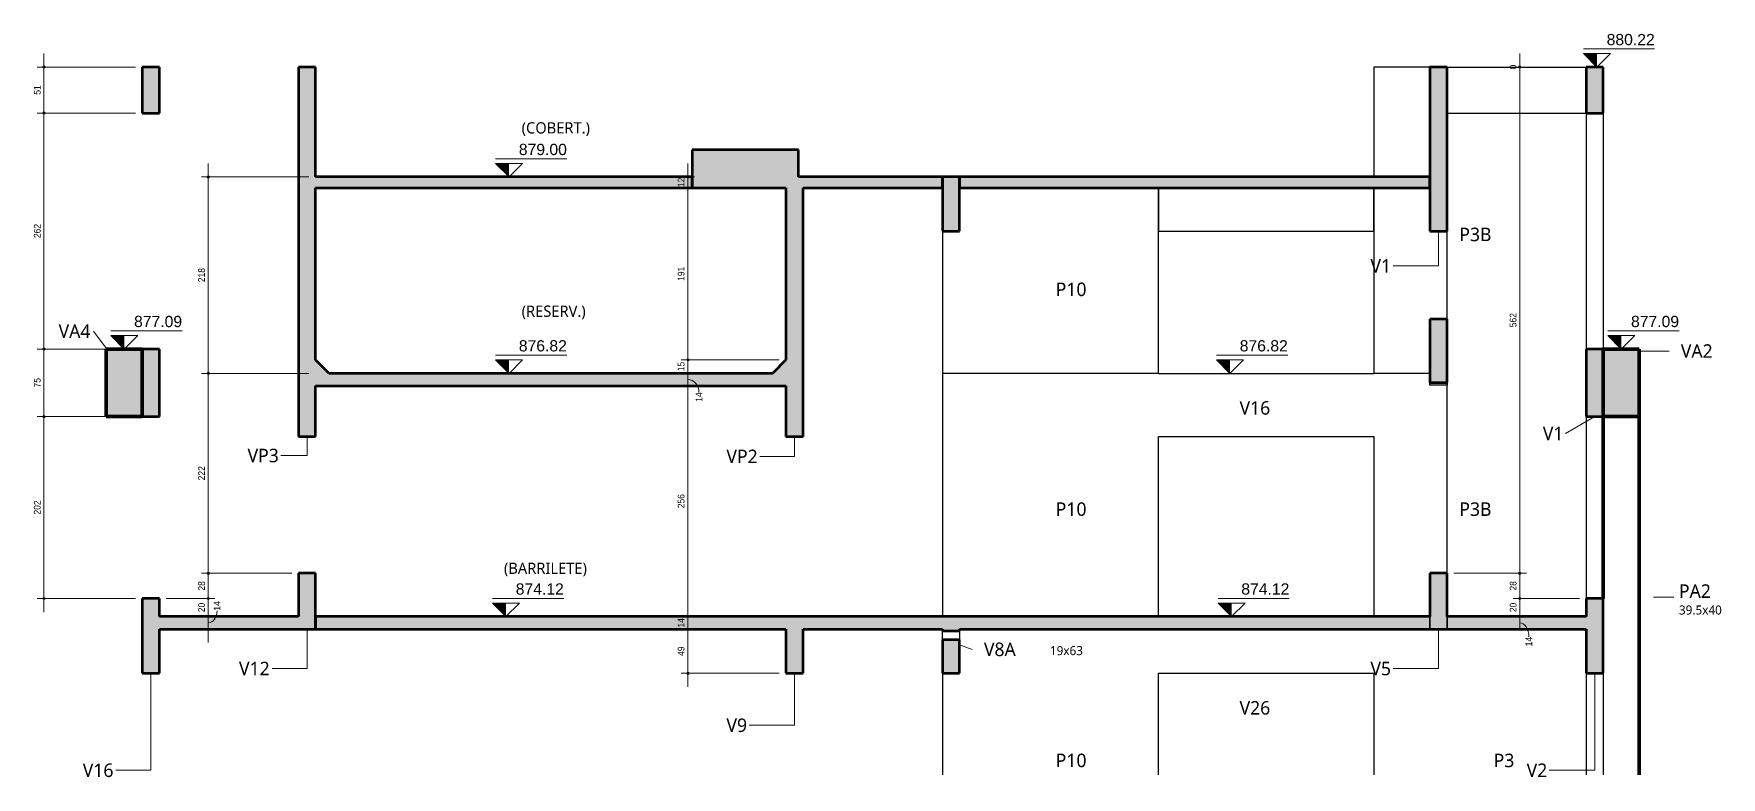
# Model space of a CAD drawing. Header units: centimetres. Extents: x -1706 to 33186, y -3196 to 88081.
# Drawn here: x 9198 to 11073, y 87234 to 88059 of the extents above; entities that cross this region are included whole.
import ezdxf

# ---------------------------------------------------------------- set-up
doc = ezdxf.new("R2010")
doc.units = ezdxf.units.CM
for name, color, linetype, lineweight in [('A-ANNO-DIMS', 7, 'Continuous', 9), ('A-ANNO-DIMS-50', 7, 'Continuous', 9), ('A-FLOR', 7, 'Continuous', 9), ('A-FLOR-MCUT', 7, 'Continuous', 50), ('A-FLOR-PATT', 7, 'Continuous', 25), ('G-ANNO-DIMS', 7, 'Continuous', 9), ('G-ANNO-TEXT', 7, 'Continuous', 9), ('S-BEAM', 7, 'Continuous', 9), ('S-BEAM-IDEN', 7, 'Continuous', 9), ('S-COLS', 7, 'Continuous', 9), ('S-COLS-IDEN', 7, 'Continuous', 9)]:
    doc.layers.add(name, color=color, linetype=linetype, lineweight=lineweight)
doc.styles.add('Arial', font='arial.ttf', dxfattribs={"width": 0.9, "height": 7.5})
doc.styles.add('Arial_1', font='arial.ttf', dxfattribs={"height": 12.5})
doc.styles.add('Gadugi', font='gadugi.ttf', dxfattribs={"height": 12.5})
doc.styles.add('Gadugi_1', font='gadugi.ttf', dxfattribs={"height": 15})
doc.styles.add('Gadugi_2', font='gadugi.ttf', dxfattribs={"height": 10})
doc.dimstyles.new('PED_1_5mm_ESQ', dxfattribs={"dimscale": 30.48, "dimtxt": 7.651945, "dimasz": 0.328084, "dimexe": 0.246063, "dimexo": 0.246063, "dimgap": 0.049213, "dimtad": 1, "dimdec": 1, "dimrnd": 0.5, "dimdsep": 46, "dimtxsty": 'Arial', "dimblk1": 'DOTSMALL', "dimblk2": 'DOTSMALL', "dimsah": 1, "dimcen": 0.09, "dimdle": 0.492126, "dimazin": 0, "dimtfac": 1, "dimtdec": 4, "dimtix": 1, "dimtmove": 1, "dimatfit": 3, "dimfxl": 1, "dimtvp": 1, "dimtolj": 1, "dimtzin": 0, "dimarcsym": 2})
doc.dimstyles.new('PED_1_5mm_ESQ_1', dxfattribs={"dimscale": 30.48, "dimtxt": 7.651945, "dimasz": 0.328084, "dimexe": 0.246063, "dimexo": 0.246063, "dimgap": 0.049213, "dimtad": 1, "dimdec": 1, "dimrnd": 0.5, "dimdsep": 46, "dimtxsty": 'Arial', "dimblk1": 'DOTSMALL', "dimblk2": 'DOTSMALL', "dimsah": 1, "dimcen": 0.09, "dimdle": 0.492126, "dimazin": 0, "dimtfac": 1, "dimtdec": 4, "dimtix": 1, "dimtmove": 0, "dimatfit": 3, "dimfxl": 1, "dimtvp": 1, "dimtolj": 1, "dimtzin": 0, "dimarcsym": 2})

# ---------------------------------------------------------------- blocks, each defined once
blk = doc.blocks.new('Elevações de ponto - SIMBOLO DE NÍVEL-CORTE-2219088-CT A 002 - CORTE B-B COBE')
at = {"layer": 'G-ANNO-DIMS'}
blk.add_hatch(color=256, dxfattribs=at).paths.add_polyline_path([(-511.9, 87427), (-511.9, 87412), (-526.9, 87427)], flags=0)
for p, q in [((-447.7, 87432.1), (-526.9, 87432.1)), ((-511.9, 87412), (-526.9, 87427)), ((-526.9, 87427), (-496.9, 87427)), ((-496.9, 87427), (-511.9, 87412))]:
    blk.add_line(p, q, dxfattribs=at)
blk = doc.blocks.new('DIMBLOCK171-CT A 002 - CORTE B-B COBE')
at = {"layer": 'A-ANNO-DIMS-50'}
h = blk.add_hatch(color=256, dxfattribs=at)
edge = h.paths.add_edge_path(flags=0)
edge.add_arc((9391.6, 87900), 1.25, 0, 360)
h = blk.add_hatch(color=256, dxfattribs=at)
edge = h.paths.add_edge_path(flags=0)
edge.add_arc((9391.6, 87682), 1.25, 0, 360)
for p, q in [((9391.6, 87915), (9391.6, 87682)), ((9503.4, 87900), (9384.1, 87900)), ((9391.6, 87900), (9503.4, 87900)), ((9503.4, 87682), (9384.1, 87682)), ((9391.6, 87682), (9503.4, 87682))]:
    blk.add_line(p, q, dxfattribs=at)
for centre in [(9391.6, 87900), (9391.6, 87682)]:
    blk.add_circle(centre, 1.25, dxfattribs=at)
at = {"layer": 'A-ANNO-DIMS-50', "color": 0, "insert": (9380.4, 87783.2), "char_height": 7.5, "width": 18.647, "attachment_point": 1, "rotation": 90, "line_spacing_factor": 0.941778, "style": 'Arial'}
blk.add_mtext('218', dxfattribs=at)
blk = doc.blocks.new('_DotSmall')
at = {"color": 0, "linetype": 'ByBlock', "const_width": 0.5}
blk.add_lwpolyline([(-0.0625, 0, 1), (0.0625, 0, 1)], format="xyb", close=True, dxfattribs=at)
blk = doc.blocks.new('DIMBLOCK172-CT A 002 - CORTE B-B COBE')
at = {"layer": 'A-ANNO-DIMS-50'}
h = blk.add_hatch(color=256, dxfattribs=at)
edge = h.paths.add_edge_path(flags=0)
edge.add_arc((9391.6, 87682), 1.25, 0, 360)
h = blk.add_hatch(color=256, dxfattribs=at)
edge = h.paths.add_edge_path(flags=0)
edge.add_arc((9391.6, 87460), 1.25, 0, 360)
for p, q in [((9503.4, 87682), (9384.1, 87682)), ((9391.6, 87682), (9391.6, 87460)), ((9391.6, 87682), (9503.4, 87682)), ((9484.4, 87460), (9384.1, 87460)), ((9391.6, 87460), (9484.4, 87460))]:
    blk.add_line(p, q, dxfattribs=at)
for centre in [(9391.6, 87682), (9391.6, 87460)]:
    blk.add_circle(centre, 1.25, dxfattribs=at)
at = {"layer": 'A-ANNO-DIMS-50', "color": 0, "insert": (9380.4, 87563.2), "char_height": 7.5, "width": 18.647, "attachment_point": 1, "rotation": 90, "line_spacing_factor": 0.941778, "style": 'Arial'}
blk.add_mtext('222', dxfattribs=at)
blk = doc.blocks.new('DIMBLOCK173-CT A 002 - CORTE B-B COBE')
at = {"layer": 'A-ANNO-DIMS-50'}
h = blk.add_hatch(color=256, dxfattribs=at)
edge = h.paths.add_edge_path(flags=0)
edge.add_arc((9391.6, 87460), 1.25, 0, 360)
h = blk.add_hatch(color=256, dxfattribs=at)
edge = h.paths.add_edge_path(flags=0)
edge.add_arc((9391.6, 87432), 1.25, 0, 360)
for p, q in [((9484.4, 87460), (9384.1, 87460)), ((9391.6, 87460), (9391.6, 87432)), ((9391.6, 87460), (9484.4, 87460)), ((9344.8, 87432), (9399.1, 87432)), ((9391.6, 87432), (9344.8, 87432))]:
    blk.add_line(p, q, dxfattribs=at)
for centre in [(9391.6, 87460), (9391.6, 87432)]:
    blk.add_circle(centre, 1.25, dxfattribs=at)
at = {"layer": 'A-ANNO-DIMS-50', "color": 0, "insert": (9380.4, 87440.8), "char_height": 7.5, "width": 12.431, "attachment_point": 1, "rotation": 90, "line_spacing_factor": 0.941778, "style": 'Arial'}
blk.add_mtext('28', dxfattribs=at)
blk = doc.blocks.new('DIMBLOCK174-CT A 002 - CORTE B-B COBE')
at = {"layer": 'A-ANNO-DIMS-50'}
h = blk.add_hatch(color=256, dxfattribs=at)
edge = h.paths.add_edge_path(flags=0)
edge.add_arc((9391.6, 87432), 1.25, 0, 360)
h = blk.add_hatch(color=256, dxfattribs=at)
edge = h.paths.add_edge_path(flags=0)
edge.add_arc((9391.6, 87412), 1.25, 0, 360)
for p, q in [((9344.8, 87432), (9399.1, 87432)), ((9391.6, 87432), (9344.8, 87432)), ((9391.6, 87432), (9391.6, 87412)), ((9385.9, 87412), (9399.1, 87412)), ((9391.6, 87412), (9385.9, 87412))]:
    blk.add_line(p, q, dxfattribs=at)
for centre in [(9391.6, 87432), (9391.6, 87412)]:
    blk.add_circle(centre, 1.25, dxfattribs=at)
at = {"layer": 'A-ANNO-DIMS-50', "color": 0, "insert": (9380.4, 87416.8), "char_height": 7.5, "width": 12.431, "attachment_point": 1, "rotation": 90, "line_spacing_factor": 0.941778, "style": 'Arial'}
blk.add_mtext('20', dxfattribs=at)
blk = doc.blocks.new('DIMBLOCK175-CT A 002 - CORTE B-B COBE')
at = {"layer": 'A-ANNO-DIMS-50'}
h = blk.add_hatch(color=256, dxfattribs=at)
edge = h.paths.add_edge_path(flags=0)
edge.add_arc((9391.6, 87412), 1.25, 0, 360)
h = blk.add_hatch(color=256, dxfattribs=at)
edge = h.paths.add_edge_path(flags=0)
edge.add_arc((9391.6, 87398), 1.25, 0, 360)
for p, q in [((9385.9, 87412), (9399.1, 87412)), ((9391.6, 87412), (9385.9, 87412)), ((9391.6, 87412), (9391.6, 87383)), ((9385.9, 87398), (9399.1, 87398)), ((9391.6, 87398), (9385.9, 87398))]:
    blk.add_line(p, q, dxfattribs=at)
for centre in [(9391.6, 87412), (9391.6, 87398)]:
    blk.add_circle(centre, 1.25, dxfattribs=at)
blk.add_ellipse((9391.6, 87418.5), major_axis=(0, 13.5), ratio=0.734987, start_param=3.141593, end_param=4.712389, dxfattribs=at)
at = {"layer": 'A-ANNO-DIMS-50', "color": 0, "insert": (9397.7, 87418.5), "char_height": 7.5, "width": 12.431, "attachment_point": 1, "rotation": 90, "line_spacing_factor": 0.941778, "style": 'Arial'}
blk.add_mtext('14', dxfattribs=at)
blk = doc.blocks.new('DIMBLOCK176-CT A 002 - CORTE B-B COBE')
at = {"layer": 'A-ANNO-DIMS-50'}
h = blk.add_hatch(color=256, dxfattribs=at)
edge = h.paths.add_edge_path(flags=0)
edge.add_arc((9924.5, 87900), 1.25, 0, 360)
h = blk.add_hatch(color=256, dxfattribs=at)
edge = h.paths.add_edge_path(flags=0)
edge.add_arc((9924.5, 87888), 1.25, 0, 360)
for p, q in [((9924.5, 87915), (9924.5, 87888)), ((9918.8, 87900), (9932, 87900)), ((9924.5, 87900), (9918.8, 87900)), ((9918.8, 87888), (9932, 87888)), ((9924.5, 87888), (9918.8, 87888))]:
    blk.add_line(p, q, dxfattribs=at)
for centre in [(9924.5, 87900), (9924.5, 87888)]:
    blk.add_circle(centre, 1.25, dxfattribs=at)
at = {"layer": 'A-ANNO-DIMS-50', "color": 0, "insert": (9913.2, 87888.8), "char_height": 7.5, "width": 12.431, "attachment_point": 1, "rotation": 90, "line_spacing_factor": 0.941778, "style": 'Arial'}
blk.add_mtext('12', dxfattribs=at)
blk = doc.blocks.new('DIMBLOCK177-CT A 002 - CORTE B-B COBE')
at = {"layer": 'A-ANNO-DIMS-50'}
h = blk.add_hatch(color=256, dxfattribs=at)
edge = h.paths.add_edge_path(flags=0)
edge.add_arc((9924.5, 87888), 1.25, 0, 360)
h = blk.add_hatch(color=256, dxfattribs=at)
edge = h.paths.add_edge_path(flags=0)
edge.add_arc((9924.5, 87697), 1.25, 0, 360)
for p, q in [((9918.8, 87888), (9932, 87888)), ((9924.5, 87888), (9918.8, 87888)), ((9924.5, 87888), (9924.5, 87697)), ((10025.9, 87697), (9917, 87697)), ((9924.5, 87697), (10025.9, 87697))]:
    blk.add_line(p, q, dxfattribs=at)
for centre in [(9924.5, 87888), (9924.5, 87697)]:
    blk.add_circle(centre, 1.25, dxfattribs=at)
at = {"layer": 'A-ANNO-DIMS-50', "color": 0, "insert": (9913.2, 87784.7), "char_height": 7.5, "width": 18.647, "attachment_point": 1, "rotation": 90, "line_spacing_factor": 0.941778, "style": 'Arial'}
blk.add_mtext('191', dxfattribs=at)
blk = doc.blocks.new('DIMBLOCK178-CT A 002 - CORTE B-B COBE')
at = {"layer": 'A-ANNO-DIMS-50'}
h = blk.add_hatch(color=256, dxfattribs=at)
edge = h.paths.add_edge_path(flags=0)
edge.add_arc((9924.5, 87697), 1.25, 0, 360)
h = blk.add_hatch(color=256, dxfattribs=at)
edge = h.paths.add_edge_path(flags=0)
edge.add_arc((9924.5, 87682), 1.25, 0, 360)
for p, q in [((10025.9, 87697), (9917, 87697)), ((9918.8, 87682), (9932, 87682)), ((9924.5, 87682), (9918.8, 87682)), ((9924.5, 87697), (9924.5, 87682)), ((9924.5, 87697), (10025.9, 87697))]:
    blk.add_line(p, q, dxfattribs=at)
for centre in [(9924.5, 87697), (9924.5, 87682)]:
    blk.add_circle(centre, 1.25, dxfattribs=at)
at = {"layer": 'A-ANNO-DIMS-50', "color": 0, "insert": (9913.2, 87684.3), "char_height": 7.5, "width": 12.431, "attachment_point": 1, "rotation": 90, "line_spacing_factor": 0.941778, "style": 'Arial'}
blk.add_mtext('15', dxfattribs=at)
blk = doc.blocks.new('DIMBLOCK179-CT A 002 - CORTE B-B COBE')
at = {"layer": 'A-ANNO-DIMS-50'}
h = blk.add_hatch(color=256, dxfattribs=at)
edge = h.paths.add_edge_path(flags=0)
edge.add_arc((9924.5, 87682), 1.25, 0, 360)
h = blk.add_hatch(color=256, dxfattribs=at)
edge = h.paths.add_edge_path(flags=0)
edge.add_arc((9924.5, 87668), 1.25, 0, 360)
for p, q in [((9918.8, 87682), (9932, 87682)), ((9924.5, 87682), (9918.8, 87682)), ((9924.5, 87682), (9924.5, 87668)), ((9918.8, 87668), (9932, 87668)), ((9924.5, 87668), (9918.8, 87668))]:
    blk.add_line(p, q, dxfattribs=at)
for centre in [(9924.5, 87682), (9924.5, 87668)]:
    blk.add_circle(centre, 1.25, dxfattribs=at)
blk.add_ellipse((9924.5, 87660.7), major_axis=(0, 14.3), ratio=0.86282, start_param=4.712389, end_param=6.283185, dxfattribs=at)
at = {"layer": 'A-ANNO-DIMS-50', "color": 0, "insert": (9933, 87650.4), "char_height": 7.5, "width": 12.431, "attachment_point": 1, "rotation": 90, "line_spacing_factor": 0.941778, "style": 'Arial'}
blk.add_mtext('14', dxfattribs=at)
blk = doc.blocks.new('DIMBLOCK180-CT A 002 - CORTE B-B COBE')
at = {"layer": 'A-ANNO-DIMS-50'}
h = blk.add_hatch(color=256, dxfattribs=at)
edge = h.paths.add_edge_path(flags=0)
edge.add_arc((9924.5, 87668), 1.25, 0, 360)
h = blk.add_hatch(color=256, dxfattribs=at)
edge = h.paths.add_edge_path(flags=0)
edge.add_arc((9924.5, 87412), 1.25, 0, 360)
for p, q in [((9918.8, 87668), (9932, 87668)), ((9924.5, 87668), (9918.8, 87668)), ((9924.5, 87668), (9924.5, 87412)), ((9918.8, 87412), (9932, 87412)), ((9924.5, 87412), (9918.8, 87412))]:
    blk.add_line(p, q, dxfattribs=at)
for centre in [(9924.5, 87668), (9924.5, 87412)]:
    blk.add_circle(centre, 1.25, dxfattribs=at)
at = {"layer": 'A-ANNO-DIMS-50', "color": 0, "insert": (9913.2, 87532.2), "char_height": 7.5, "width": 18.647, "attachment_point": 1, "rotation": 90, "line_spacing_factor": 0.941778, "style": 'Arial'}
blk.add_mtext('256', dxfattribs=at)
blk = doc.blocks.new('DIMBLOCK181-CT A 002 - CORTE B-B COBE')
at = {"layer": 'A-ANNO-DIMS-50'}
h = blk.add_hatch(color=256, dxfattribs=at)
edge = h.paths.add_edge_path(flags=0)
edge.add_arc((9924.5, 87412), 1.25, 0, 360)
h = blk.add_hatch(color=256, dxfattribs=at)
edge = h.paths.add_edge_path(flags=0)
edge.add_arc((9924.5, 87398), 1.25, 0, 360)
for p, q in [((9918.8, 87412), (9932, 87412)), ((9924.5, 87412), (9918.8, 87412)), ((9924.5, 87412), (9924.5, 87398)), ((9918.8, 87398), (9932, 87398)), ((9924.5, 87398), (9918.8, 87398))]:
    blk.add_line(p, q, dxfattribs=at)
for centre in [(9924.5, 87412), (9924.5, 87398)]:
    blk.add_circle(centre, 1.25, dxfattribs=at)
at = {"layer": 'A-ANNO-DIMS-50', "color": 0, "insert": (9913.2, 87399.8), "char_height": 7.5, "width": 12.431, "attachment_point": 1, "rotation": 90, "line_spacing_factor": 0.941778, "style": 'Arial'}
blk.add_mtext('14', dxfattribs=at)
blk = doc.blocks.new('DIMBLOCK182-CT A 002 - CORTE B-B COBE')
at = {"layer": 'A-ANNO-DIMS-50'}
h = blk.add_hatch(color=256, dxfattribs=at)
edge = h.paths.add_edge_path(flags=0)
edge.add_arc((9924.5, 87398), 1.25, 0, 360)
h = blk.add_hatch(color=256, dxfattribs=at)
edge = h.paths.add_edge_path(flags=0)
edge.add_arc((9924.5, 87349), 1.25, 0, 360)
for p, q in [((9918.8, 87398), (9932, 87398)), ((9924.5, 87398), (9918.8, 87398)), ((9924.5, 87398), (9924.5, 87334)), ((10025.9, 87349), (9917, 87349)), ((9924.5, 87349), (10025.9, 87349))]:
    blk.add_line(p, q, dxfattribs=at)
for centre in [(9924.5, 87398), (9924.5, 87349)]:
    blk.add_circle(centre, 1.25, dxfattribs=at)
at = {"layer": 'A-ANNO-DIMS-50', "color": 0, "insert": (9913.2, 87368.3), "char_height": 7.5, "width": 12.431, "attachment_point": 1, "rotation": 90, "line_spacing_factor": 0.941778, "style": 'Arial'}
blk.add_mtext('49', dxfattribs=at)
blk = doc.blocks.new('DIMBLOCK183-CT A 002 - CORTE B-B COBE')
at = {"layer": 'A-ANNO-DIMS-50'}
h = blk.add_hatch(color=256, dxfattribs=at)
edge = h.paths.add_edge_path(flags=0)
edge.add_arc((10848.7, 88022), 1.25, 0, 360)
h = blk.add_hatch(color=256, dxfattribs=at)
edge = h.paths.add_edge_path(flags=0)
edge.add_arc((10848.7, 88022), 1.25, 0, 360)
for p, q in [((10775.3, 88022), (10856.2, 88022)), ((10848.7, 88022), (10775.3, 88022)), ((10775.4, 88022), (10856.2, 88022)), ((10848.7, 88022), (10775.4, 88022)), ((10848.7, 88037), (10848.7, 88022))]:
    blk.add_line(p, q, dxfattribs=at)
blk.add_circle((10848.7, 88022), 1.25, dxfattribs=at)
blk.add_circle((10848.7, 88022), 1.25, dxfattribs=at)
at = {"layer": 'A-ANNO-DIMS-50', "color": 0, "insert": (10837.5, 88019.4), "char_height": 7.5, "width": 6.216, "attachment_point": 1, "rotation": 90, "line_spacing_factor": 0.941778, "style": 'Arial'}
blk.add_mtext('0', dxfattribs=at)
blk = doc.blocks.new('DIMBLOCK184-CT A 002 - CORTE B-B COBE')
at = {"layer": 'A-ANNO-DIMS-50'}
h = blk.add_hatch(color=256, dxfattribs=at)
edge = h.paths.add_edge_path(flags=0)
edge.add_arc((10848.7, 88022), 1.25, 0, 360)
h = blk.add_hatch(color=256, dxfattribs=at)
edge = h.paths.add_edge_path(flags=0)
edge.add_arc((10848.7, 87460), 1.25, 0, 360)
for p, q in [((10775.4, 88022), (10856.2, 88022)), ((10848.7, 88022), (10775.4, 88022)), ((10848.7, 88022), (10848.7, 87460)), ((10775.3, 87460), (10856.2, 87460)), ((10848.7, 87460), (10775.3, 87460))]:
    blk.add_line(p, q, dxfattribs=at)
for centre in [(10848.7, 88022), (10848.7, 87460)]:
    blk.add_circle(centre, 1.25, dxfattribs=at)
at = {"layer": 'A-ANNO-DIMS-50', "color": 0, "insert": (10837.5, 87733.2), "char_height": 7.5, "width": 18.647, "attachment_point": 1, "rotation": 90, "line_spacing_factor": 0.941778, "style": 'Arial'}
blk.add_mtext('562', dxfattribs=at)
blk = doc.blocks.new('DIMBLOCK185-CT A 002 - CORTE B-B COBE')
at = {"layer": 'A-ANNO-DIMS-50'}
h = blk.add_hatch(color=256, dxfattribs=at)
edge = h.paths.add_edge_path(flags=0)
edge.add_arc((10848.7, 87460), 1.25, 0, 360)
h = blk.add_hatch(color=256, dxfattribs=at)
edge = h.paths.add_edge_path(flags=0)
edge.add_arc((10848.7, 87432), 1.25, 0, 360)
for p, q in [((10775.3, 87460), (10856.2, 87460)), ((10848.7, 87460), (10775.3, 87460)), ((10848.7, 87460), (10848.7, 87432)), ((10914.9, 87432), (10841.2, 87432)), ((10848.7, 87432), (10914.9, 87432))]:
    blk.add_line(p, q, dxfattribs=at)
for centre in [(10848.7, 87460), (10848.7, 87432)]:
    blk.add_circle(centre, 1.25, dxfattribs=at)
at = {"layer": 'A-ANNO-DIMS-50', "color": 0, "insert": (10837.5, 87440.8), "char_height": 7.5, "width": 12.431, "attachment_point": 1, "rotation": 90, "line_spacing_factor": 0.941778, "style": 'Arial'}
blk.add_mtext('28', dxfattribs=at)
blk = doc.blocks.new('DIMBLOCK186-CT A 002 - CORTE B-B COBE')
at = {"layer": 'A-ANNO-DIMS-50'}
h = blk.add_hatch(color=256, dxfattribs=at)
edge = h.paths.add_edge_path(flags=0)
edge.add_arc((10848.7, 87432), 1.25, 0, 360)
h = blk.add_hatch(color=256, dxfattribs=at)
edge = h.paths.add_edge_path(flags=0)
edge.add_arc((10848.7, 87412), 1.25, 0, 360)
for p, q in [((10914.9, 87432), (10841.2, 87432)), ((10848.7, 87432), (10848.7, 87412)), ((10848.7, 87432), (10914.9, 87432)), ((10843, 87412), (10856.2, 87412)), ((10848.7, 87412), (10843, 87412))]:
    blk.add_line(p, q, dxfattribs=at)
for centre in [(10848.7, 87432), (10848.7, 87412)]:
    blk.add_circle(centre, 1.25, dxfattribs=at)
at = {"layer": 'A-ANNO-DIMS-50', "color": 0, "insert": (10837.5, 87416.8), "char_height": 7.5, "width": 12.431, "attachment_point": 1, "rotation": 90, "line_spacing_factor": 0.941778, "style": 'Arial'}
blk.add_mtext('20', dxfattribs=at)
blk = doc.blocks.new('DIMBLOCK187-CT A 002 - CORTE B-B COBE')
at = {"layer": 'A-ANNO-DIMS-50'}
h = blk.add_hatch(color=256, dxfattribs=at)
edge = h.paths.add_edge_path(flags=0)
edge.add_arc((10848.7, 87412), 1.25, 0, 360)
h = blk.add_hatch(color=256, dxfattribs=at)
edge = h.paths.add_edge_path(flags=0)
edge.add_arc((10848.7, 87398), 1.25, 0, 360)
for p, q in [((10843, 87412), (10856.2, 87412)), ((10848.7, 87412), (10843, 87412)), ((10848.7, 87412), (10848.7, 87398)), ((10843, 87398), (10856.2, 87398)), ((10848.7, 87398), (10843, 87398))]:
    blk.add_line(p, q, dxfattribs=at)
for centre in [(10848.7, 87412), (10848.7, 87398)]:
    blk.add_circle(centre, 1.25, dxfattribs=at)
blk.add_ellipse((10848.7, 87389.3), major_axis=(0, 15.7), ratio=0.64253, start_param=4.712389, end_param=6.283185, dxfattribs=at)
at = {"layer": 'A-ANNO-DIMS-50', "color": 0, "insert": (10855, 87378.9), "char_height": 7.5, "width": 12.431, "attachment_point": 1, "rotation": 90, "line_spacing_factor": 0.941778, "style": 'Arial'}
blk.add_mtext('14', dxfattribs=at)
blk = doc.blocks.new('DIMBLOCK188-CT A 002 - CORTE B-B COBE')
at = {"layer": 'A-ANNO-DIMS-50'}
h = blk.add_hatch(color=256, dxfattribs=at)
edge = h.paths.add_edge_path(flags=0)
edge.add_arc((9209.1, 88022), 1.25, 0, 360)
h = blk.add_hatch(color=256, dxfattribs=at)
edge = h.paths.add_edge_path(flags=0)
edge.add_arc((9209.1, 87971), 1.25, 0, 360)
for p, q in [((9310.8, 88022), (9201.6, 88022)), ((9209.1, 88037), (9209.1, 87971)), ((9209.1, 88022), (9310.8, 88022)), ((9310.8, 87971), (9201.6, 87971)), ((9209.1, 87971), (9310.8, 87971))]:
    blk.add_line(p, q, dxfattribs=at)
for centre in [(9209.1, 88022), (9209.1, 87971)]:
    blk.add_circle(centre, 1.25, dxfattribs=at)
at = {"layer": 'A-ANNO-DIMS-50', "color": 0, "insert": (9197.9, 87991.3), "char_height": 7.5, "width": 12.431, "attachment_point": 1, "rotation": 90, "line_spacing_factor": 0.941778, "style": 'Arial'}
blk.add_mtext('51', dxfattribs=at)
blk = doc.blocks.new('DIMBLOCK189-CT A 002 - CORTE B-B COBE')
at = {"layer": 'A-ANNO-DIMS-50'}
h = blk.add_hatch(color=256, dxfattribs=at)
edge = h.paths.add_edge_path(flags=0)
edge.add_arc((9209.1, 87971), 1.25, 0, 360)
h = blk.add_hatch(color=256, dxfattribs=at)
edge = h.paths.add_edge_path(flags=0)
edge.add_arc((9209.1, 87709), 1.25, 0, 360)
for p, q in [((9310.8, 87971), (9201.6, 87971)), ((9209.1, 87971), (9209.1, 87709)), ((9209.1, 87971), (9310.8, 87971)), ((9310.8, 87709), (9201.6, 87709)), ((9209.1, 87709), (9310.8, 87709))]:
    blk.add_line(p, q, dxfattribs=at)
for centre in [(9209.1, 87971), (9209.1, 87709)]:
    blk.add_circle(centre, 1.25, dxfattribs=at)
at = {"layer": 'A-ANNO-DIMS-50', "color": 0, "insert": (9197.9, 87832.2), "char_height": 7.5, "width": 18.647, "attachment_point": 1, "rotation": 90, "line_spacing_factor": 0.941778, "style": 'Arial'}
blk.add_mtext('262', dxfattribs=at)
blk = doc.blocks.new('DIMBLOCK190-CT A 002 - CORTE B-B COBE')
at = {"layer": 'A-ANNO-DIMS-50'}
h = blk.add_hatch(color=256, dxfattribs=at)
edge = h.paths.add_edge_path(flags=0)
edge.add_arc((9209.1, 87709), 1.25, 0, 360)
h = blk.add_hatch(color=256, dxfattribs=at)
edge = h.paths.add_edge_path(flags=0)
edge.add_arc((9209.1, 87634), 1.25, 0, 360)
for p, q in [((9310.8, 87709), (9201.6, 87709)), ((9209.1, 87709), (9209.1, 87634)), ((9209.1, 87709), (9310.8, 87709)), ((9310.8, 87634), (9201.6, 87634)), ((9209.1, 87634), (9310.8, 87634))]:
    blk.add_line(p, q, dxfattribs=at)
for centre in [(9209.1, 87709), (9209.1, 87634)]:
    blk.add_circle(centre, 1.25, dxfattribs=at)
at = {"layer": 'A-ANNO-DIMS-50', "color": 0, "insert": (9197.9, 87666.3), "char_height": 7.5, "width": 12.431, "attachment_point": 1, "rotation": 90, "line_spacing_factor": 0.941778, "style": 'Arial'}
blk.add_mtext('75', dxfattribs=at)
blk = doc.blocks.new('DIMBLOCK191-CT A 002 - CORTE B-B COBE')
at = {"layer": 'A-ANNO-DIMS-50'}
h = blk.add_hatch(color=256, dxfattribs=at)
edge = h.paths.add_edge_path(flags=0)
edge.add_arc((9209.1, 87634), 1.25, 0, 360)
h = blk.add_hatch(color=256, dxfattribs=at)
edge = h.paths.add_edge_path(flags=0)
edge.add_arc((9209.1, 87432), 1.25, 0, 360)
for p, q in [((9310.8, 87634), (9201.6, 87634)), ((9209.1, 87634), (9209.1, 87417)), ((9209.1, 87634), (9310.8, 87634)), ((9310.8, 87432), (9201.6, 87432)), ((9209.1, 87432), (9310.8, 87432))]:
    blk.add_line(p, q, dxfattribs=at)
for centre in [(9209.1, 87634), (9209.1, 87432)]:
    blk.add_circle(centre, 1.25, dxfattribs=at)
at = {"layer": 'A-ANNO-DIMS-50', "color": 0, "insert": (9197.9, 87525.2), "char_height": 7.5, "width": 18.647, "attachment_point": 1, "rotation": 90, "line_spacing_factor": 0.941778, "style": 'Arial'}
blk.add_mtext('202', dxfattribs=at)

msp = doc.modelspace()

# ---------------------------------------------------------------- hatches: boundary and pattern name
at = {"layer": 'A-FLOR', "lineweight": 25, "true_color": 0xa6a6a6}
for points in [[(9929.41, 87888), (9929.41, 87900), (9510.91, 87900), (9510.91, 87888)], [(10145.42, 87888), (10207.41, 87888), (10207.41, 87900), (10052.41, 87900), (10052.41, 87888)], [(10686.41, 87888), (10748.84, 87888), (10748.84, 87900), (10226.41, 87900), (10226.41, 87888), (10651.35, 87888)], [(10033.41, 87668), (10033.41, 87682), (9510.91, 87682), (9510.91, 87668)], [(9491.91, 87398), (9491.91, 87412), (9337.34, 87412), (9337.34, 87398)], [(9510.91, 87398), (10033.41, 87398), (10033.41, 87412), (9510.91, 87412)], [(10145.42, 87398), (10207.41, 87398), (10207.41, 87412), (10052.41, 87412), (10052.41, 87398)], [(10686.41, 87398), (10748.84, 87398), (10748.84, 87412), (10226.41, 87412), (10226.41, 87398), (10651.35, 87398)], [(10904.31, 87398), (10922.41, 87398), (10922.41, 87412), (10767.84, 87412), (10767.84, 87398), (10838.61, 87398)]]:
    msp.add_hatch(color=253, dxfattribs=at).paths.add_polyline_path(points, flags=0)
at = {"layer": 'A-FLOR-PATT', "lineweight": 18, "true_color": 0xa6a6a6}
h = msp.add_hatch(color=253, dxfattribs=at)
h.paths.add_polyline_path([(10033.41, 87682), (10033.41, 87697), (10018.41, 87682), (10031.92, 87682)], flags=0)
h.paths.add_polyline_path([(9525.91, 87682), (9510.91, 87697), (9510.91, 87682)], flags=0)
at = {"layer": 'S-BEAM', "true_color": 0xa6a6a6}
for points in [[(9337.34, 87971), (9337.34, 88022), (9318.34, 88022), (9318.34, 87971)], [(9491.91, 87612), (9510.91, 87612), (9510.91, 88022), (9491.91, 88022)], [(10748.84, 87840), (10767.84, 87840), (10767.84, 88022), (10748.84, 88022), (10748.84, 87903.39)], [(10941.41, 87971), (10941.41, 88022), (10922.41, 88022), (10922.41, 87971), (10938.31, 87971)], [(9929.41, 87888), (10033.41, 87888), (10033.41, 87900), (10047.41, 87900), (10047.41, 87930), (9929.41, 87930)], [(10052.41, 87612), (10052.41, 87900), (10033.41, 87900), (10033.41, 87612)], [(10207.41, 87840), (10226.41, 87840), (10226.41, 87900), (10207.41, 87900), (10207.41, 87888)], [(10767.84, 87672), (10767.84, 87742), (10748.84, 87742), (10748.84, 87672), (10756.27, 87672)], [(9318.34, 87634), (9318.34, 87709), (9278.34, 87709), (9278.34, 87634)], [(9337.34, 87634), (9337.34, 87709), (9318.34, 87709), (9318.34, 87634)], [(10941.41, 87634), (10941.41, 87709), (10922.41, 87709), (10922.41, 87634)], [(10941.41, 87634), (10981.41, 87634), (10981.41, 87709), (10941.41, 87709), (10941.41, 87706.36)], [(9510.91, 87398), (9510.91, 87460), (9491.91, 87460), (9491.91, 87398)], [(10749.74, 87398), (10767.84, 87398), (10767.84, 87460), (10748.84, 87460), (10748.84, 87398)], [(9318.34, 87349), (9337.34, 87349), (9337.34, 87432), (9318.34, 87432)], [(10922.41, 87349), (10941.41, 87349), (10941.41, 87432), (10922.41, 87432), (10922.41, 87398)], [(10052.41, 87349), (10052.41, 87412), (10033.41, 87412), (10033.41, 87349)]]:
    msp.add_hatch(color=253, dxfattribs=at).paths.add_polyline_path(points, flags=0)
h = msp.add_hatch(color=253, dxfattribs=at)
h.paths.add_polyline_path([(10226.41, 87349), (10226.41, 87386), (10207.41, 87386), (10207.41, 87349)], flags=0)
h.paths.add_polyline_path([(10207.41, 87396), (10226.41, 87396), (10226.41, 87412), (10207.41, 87412), (10207.41, 87398)], flags=0)

# ---------------------------------------------------------------- linework, layer by layer
at = {"layer": 'A-FLOR', "lineweight": 50}
for p, q in [((9929.41, 87900), (9510.91, 87900)), ((9510.91, 87888), (9929.41, 87888)), ((9929.41, 87888), (9929.41, 87900)), ((10207.41, 87900), (10052.41, 87900)), ((10052.41, 87888), (10207.41, 87888)), ((10207.41, 87888), (10207.41, 87900)), ((10748.84, 87900), (10226.41, 87900)), ((10226.41, 87900), (10226.41, 87888)), ((10226.41, 87888), (10748.84, 87888)), ((10748.84, 87888), (10748.84, 87900)), ((10018.41, 87682), (9525.91, 87682)), ((9510.91, 87668), (10033.41, 87668)), ((9491.91, 87412), (9337.34, 87412)), ((10033.41, 87412), (9510.91, 87412)), ((9510.91, 87412), (9510.91, 87398)), ((10207.41, 87412), (10052.41, 87412)), ((10748.84, 87412), (10226.41, 87412)), ((10922.41, 87412), (10767.84, 87412)), ((9337.34, 87398), (9491.91, 87398)), ((9510.91, 87398), (10033.41, 87398)), ((10052.41, 87398), (10207.41, 87398)), ((10226.41, 87398), (10748.84, 87398)), ((10767.84, 87398), (10922.41, 87398))]:
    msp.add_line(p, q, dxfattribs=at)
at = {"layer": 'A-FLOR', "lineweight": 25}
for p, q in [((10748.84, 87398), (10748.84, 87412)), ((10767.84, 87412), (10767.84, 87398))]:
    msp.add_line(p, q, dxfattribs=at)
at = {"layer": 'A-FLOR-MCUT'}
for p, q in [((9525.91, 87682), (9510.91, 87697)), ((10033.41, 87697), (10018.41, 87682))]:
    msp.add_line(p, q, dxfattribs=at)
at = {"layer": 'G-ANNO-DIMS'}
msp.add_line((10941.41, 88022), (10934.36, 88022), dxfattribs=at)
at = {"layer": 'S-BEAM', "lineweight": 50}
for p, q in [((9337.34, 88022), (9318.34, 88022)), ((9318.34, 88022), (9318.34, 87971)), ((9337.34, 87971), (9337.34, 88022)), ((9491.91, 88022), (9491.91, 87612)), ((9510.91, 88022), (9491.91, 88022)), ((9510.91, 87900), (9510.91, 88022)), ((10767.84, 88022), (10748.84, 88022)), ((10748.84, 88022), (10748.84, 87840)), ((10767.84, 87840), (10767.84, 88022)), ((10941.41, 88022), (10922.41, 88022)), ((10922.41, 88022), (10922.41, 87971)), ((10941.41, 87971), (10941.41, 88022)), ((9318.34, 87971), (9337.34, 87971)), ((10922.41, 87971), (10941.41, 87971)), ((10047.41, 87930), (9929.41, 87930)), ((9929.41, 87930), (9929.41, 87888)), ((10047.41, 87900), (10047.41, 87930)), ((9510.91, 87697), (9510.91, 87888)), ((9929.41, 87888), (10033.41, 87888)), ((10033.41, 87888), (10033.41, 87697)), ((10052.41, 87900), (10047.41, 87900)), ((10052.41, 87612), (10052.41, 87888)), ((10226.41, 87900), (10207.41, 87900)), ((10207.41, 87900), (10207.41, 87840)), ((10226.41, 87840), (10226.41, 87900)), ((10207.41, 87840), (10226.41, 87840)), ((10748.84, 87840), (10767.84, 87840)), ((10767.84, 87742), (10748.84, 87742)), ((10748.84, 87742), (10748.84, 87672)), ((10767.84, 87672), (10767.84, 87742)), ((9337.34, 87709), (9318.34, 87709)), ((9337.34, 87634), (9337.34, 87709)), ((10941.41, 87709), (10922.41, 87709)), ((10922.41, 87709), (10922.41, 87634)), ((9510.91, 87612), (9510.91, 87668)), ((10033.41, 87668), (10033.41, 87612)), ((10748.84, 87672), (10767.84, 87672)), ((9318.34, 87634), (9337.34, 87634)), ((10922.41, 87634), (10941.41, 87634)), ((9491.91, 87612), (9510.91, 87612)), ((10033.41, 87612), (10052.41, 87612)), ((9510.91, 87460), (9491.91, 87460)), ((9491.91, 87460), (9491.91, 87412)), ((9510.91, 87398), (9510.91, 87460)), ((10767.84, 87460), (10748.84, 87460)), ((10748.84, 87460), (10748.84, 87412)), ((10767.84, 87412), (10767.84, 87460)), ((9337.34, 87432), (9318.34, 87432)), ((9318.34, 87432), (9318.34, 87349)), ((9337.34, 87412), (9337.34, 87432)), ((10941.41, 87432), (10922.41, 87432)), ((10922.41, 87432), (10922.41, 87412)), ((10941.41, 87349), (10941.41, 87432)), ((10052.41, 87412), (10033.41, 87412)), ((10226.41, 87412), (10207.41, 87412)), ((9337.34, 87349), (9337.34, 87398)), ((9491.91, 87398), (9510.91, 87398)), ((10033.41, 87398), (10033.41, 87349)), ((10052.41, 87349), (10052.41, 87398)), ((10207.41, 87398), (10207.41, 87396)), ((10207.41, 87396), (10226.41, 87396)), ((10207.41, 87386), (10207.41, 87349)), ((10226.41, 87386), (10207.41, 87386)), ((10226.41, 87396), (10226.41, 87398)), ((10226.41, 87349), (10226.41, 87386)), ((10748.84, 87398), (10767.84, 87398)), ((10922.41, 87398), (10922.41, 87349)), ((9318.34, 87349), (9337.34, 87349)), ((10033.41, 87349), (10052.41, 87349)), ((10207.41, 87349), (10226.41, 87349)), ((10922.41, 87349), (10941.41, 87349))]:
    msp.add_line(p, q, dxfattribs=at)
at = {"layer": 'S-BEAM', "lineweight": 25}
for p, q in [((10767.91, 88022), (10922.41, 88022)), ((10767.91, 87971), (10922.41, 87971)), ((10447.41, 87888), (10447.41, 87840)), ((10686.41, 87840), (10686.41, 87888)), ((10447.41, 87840), (10686.41, 87840)), ((9318.34, 87709), (9318.34, 87634)), ((10941.41, 87634), (10941.41, 87709)), ((10447.41, 87682), (10686.41, 87682)), ((10748.84, 87669), (10748.84, 87672)), ((10767.84, 87669), (10748.84, 87669)), ((10767.84, 87672), (10767.84, 87669)), ((10447.41, 87612), (10686.41, 87612)), ((10748.84, 87412), (10748.84, 87398)), ((10767.84, 87398), (10767.84, 87412)), ((10207.41, 87386), (10207.41, 87396)), ((10226.41, 87396), (10226.41, 87386)), ((10447.41, 87349), (10686.41, 87349))]:
    msp.add_line(p, q, dxfattribs=at)
at = {"layer": 'S-BEAM', "color": 190, "lineweight": 70, "true_color": 0x8000ff}
for p, q in [((9318.34, 87709), (9278.34, 87709)), ((9278.34, 87709), (9278.34, 87634)), ((9318.34, 87634), (9318.34, 87709)), ((10981.41, 87709), (10941.41, 87709)), ((10941.41, 87709), (10941.41, 87634)), ((10981.41, 87634), (10981.41, 87709)), ((9278.34, 87634), (9318.34, 87634)), ((10941.41, 87634), (10981.41, 87634))]:
    msp.add_line(p, q, dxfattribs=at)
at = {"layer": 'S-BEAM-IDEN'}
for p, q in [((10758.34, 87840), (10758.34, 87801.24)), ((10758.34, 87801.24), (10707.91, 87801.24)), ((9278.38, 87709.78), (9264.11, 87728.76)), ((10981.42, 87706.71), (11014.63, 87706.71)), ((10931.91, 87634), (10899.49, 87615.19)), ((9501.41, 87612), (9501.41, 87590.74)), ((10042.91, 87612), (10042.91, 87589.74)), ((9501.41, 87590.74), (9472.38, 87590.74)), ((10042.91, 87589.74), (10004.38, 87589.74)), ((9501.41, 87398), (9501.41, 87354.24)), ((10758.34, 87398), (10758.34, 87354.24)), ((10226.41, 87380.5), (10240.38, 87375.53)), ((9327.84, 87349), (9327.84, 87241.24)), ((9501.41, 87354.24), (9462.53, 87354.24)), ((10042.91, 87349), (10042.91, 87291.24)), ((10758.34, 87354.24), (10707.91, 87354.24)), ((10931.91, 87349), (10931.91, 87241.24)), ((10042.91, 87291.24), (9992.48, 87291.24)), ((9327.84, 87241.24), (9288.96, 87241.24)), ((10931.91, 87241.24), (10881.48, 87241.24))]:
    msp.add_line(p, q, dxfattribs=at)
at = {"layer": 'S-COLS', "lineweight": 25}
for p, q in [((10686.41, 88022), (10686.41, 87900)), ((10748.84, 88022), (10686.41, 88022)), ((10767.91, 88022), (10767.84, 88022)), ((10767.91, 87682), (10767.91, 87971)), ((10922.41, 87971), (10922.41, 87709)), ((10941.41, 87971), (10941.41, 87709)), ((10447.41, 87682), (10447.41, 87888)), ((10686.41, 87888), (10686.41, 87682)), ((10207.41, 87840), (10207.41, 87682)), ((10207.41, 87682), (10207.41, 87412)), ((10447.41, 87682), (10207.41, 87682)), ((10748.84, 87682), (10686.41, 87682)), ((10767.91, 87682), (10767.84, 87682)), ((10767.91, 87412), (10767.91, 87682)), ((10922.41, 87634), (10922.41, 87432)), ((10447.41, 87412), (10447.41, 87612)), ((10686.41, 87612), (10686.41, 87412)), ((10207.41, 87349), (10207.41, 87236.09)), ((10447.41, 87236.09), (10447.41, 87349)), ((10686.41, 87349), (10686.41, 87236.09)), ((10922.41, 87349), (10922.41, 87236.09)), ((10941.41, 87349), (10941.41, 87236.09))]:
    msp.add_line(p, q, dxfattribs=at)
at = {"layer": 'S-COLS', "color": 190, "lineweight": 70, "true_color": 0x8000ff}
for p, q in [((10941.41, 87432), (10941.41, 87634)), ((10981.41, 87236.09), (10981.41, 87634))]:
    msp.add_line(p, q, dxfattribs=at)
at = {"layer": 'S-COLS-IDEN'}
msp.add_line((10997.14, 87433.47), (11019.78, 87433.47), dxfattribs=at)

# ---------------------------------------------------------------- block references
at = {"layer": 'G-ANNO-DIMS'}
for p in [(11446.24, 610), (10237.71, 488), (9810.23, 297), (11473.29, 297), (10237.71, 270), (11038.63, 270), (10234.29, 0), (11040.34, 0)]:
    msp.add_blockref('Elevações de ponto - SIMBOLO DE NÍVEL-CORTE-2219088-CT A 002 - CORTE B-B COBE', p, dxfattribs=at)

# ---------------------------------------------------------------- texts
at = {"layer": 'G-ANNO-DIMS', "char_height": 12.5, "width": 63.9697, "attachment_point": 1, "line_spacing_factor": 0.941778, "style": 'Arial_1'}
for s, insert in [('880.22', (10945.2, 88058.82)), ('879.00', (9736.67, 87936.82)), ('877.09', (9309.19, 87745.82)), ('877.09', (10972.25, 87745.82)), ('876.82', (9736.67, 87718.82)), ('876.82', (10537.59, 87718.82)), ('874.12', (9733.25, 87448.82)), ('874.12', (10539.3, 87448.82))]:
    msp.add_mtext(s, dxfattribs=dict(at, insert=insert))
at = {"layer": 'G-ANNO-TEXT', "char_height": 12.5, "attachment_point": 1, "style": 'Gadugi'}
for s, insert, width in [('(COBERT.)', (9739.79, 87960.79), 93.3966), ('(RESERV.)', (9739.79, 87757.23), 88.9873), ('(BARRILETE)', (9720.14, 87471.82), 112.6371)]:
    msp.add_mtext(s, dxfattribs=dict(at, insert=insert, width=width))
at = {"layer": 'S-BEAM-IDEN', "attachment_point": 1}
for s, insert, char_height, width, style in [('V1', (10682.76, 87808.79), 15, 30.0633, 'Gadugi_1'), ('VA4', (9225.41, 87736.31), 15, 46.4979, 'Gadugi_1'), ('VA2', (11027.63, 87714.26), 15, 46.4979, 'Gadugi_1'), ('V16', (10537.37, 87651.1), 15, 44.0928, 'Gadugi_1'), ('V1', (10874.34, 87622.74), 15, 30.0633, 'Gadugi_1'), ('VP3', (9435.33, 87598.29), 15, 44.4937, 'Gadugi_1'), ('VP2', (9967.33, 87597.29), 15, 44.4937, 'Gadugi_1'), ('V8A', (10253.39, 87383.08), 15, 46.4979, 'Gadugi_1'), ('19x63', (10326.69, 87379.15), 10, 44.8945, 'Gadugi_2'), ('V12', (9425.83, 87361.79), 15, 44.0928, 'Gadugi_1'), ('V5', (10682.76, 87361.79), 15, 30.0633, 'Gadugi_1'), ('V26', (10537.37, 87318.1), 15, 44.0928, 'Gadugi_1'), ('V9', (9967.33, 87298.79), 15, 30.0633, 'Gadugi_1'), ('V16', (9252.26, 87248.79), 15, 44.0928, 'Gadugi_1'), ('V2', (10856.33, 87248.79), 15, 30.0633, 'Gadugi_1')]:
    msp.add_mtext(s, dxfattribs=dict(at, insert=insert, char_height=char_height, width=width, style=style))
at = {"layer": 'S-COLS-IDEN', "attachment_point": 1}
for s, insert, char_height, width, style in [('P3B', (10781.54, 87843.76), 15, 43.2911, 'Gadugi_1'), ('P10', (10333.15, 87782.76), 15, 42.4894, 'Gadugi_1'), ('P10', (10333.15, 87538.76), 15, 42.4894, 'Gadugi_1'), ('P3B', (10781.54, 87538.76), 15, 43.2911, 'Gadugi_1'), ('PA2', (11025.52, 87447.74), 15, 44.8945, 'Gadugi_1'), ('39.5x40', (11025.52, 87424.25), 10, 57.7215, 'Gadugi_2'), ('P10', (10333.15, 87259.76), 15, 42.4894, 'Gadugi_1'), ('P3', (10819.65, 87259.76), 15, 28.4599, 'Gadugi_1')]:
    msp.add_mtext(s, dxfattribs=dict(at, insert=insert, char_height=char_height, width=width, style=style))

# ---------------------------------------------------------------- dimensions: what is measured, and where the dimension line sits
at = {"layer": 'A-ANNO-DIMS'}
for base, p1, p2, override, picture, middle in [((9209.13, 87971), (9318.34, 88022), (9318.34, 87971), {"dimpost": '<>', "dimfxl": 51}, 'DIMBLOCK188-CT A 002 - CORTE B-B COBE', (9203.8, 87996.5)), ((10848.74, 87460), (10767.91, 88022), (10767.84, 87460), {"dimpost": '<>', "dimfxl": 562.000004}, 'DIMBLOCK184-CT A 002 - CORTE B-B COBE', (10843.41, 87741)), ((9209.13, 87709), (9318.34, 87971), (9318.34, 87709), {"dimpost": '<>', "dimfxl": 262.004}, 'DIMBLOCK189-CT A 002 - CORTE B-B COBE', (9203.8, 87840)), ((9391.65, 87682), (9510.91, 87900), (9510.91, 87682), {"dimpost": '<>', "dimfxl": 218.004}, 'DIMBLOCK171-CT A 002 - CORTE B-B COBE', (9386.32, 87791)), ((9924.49, 87888), (9926.25, 87900), (9926.25, 87888), {"dimpost": '<>', "dimfxl": 12}, 'DIMBLOCK176-CT A 002 - CORTE B-B COBE', (9919.22, 87894)), ((9924.49, 87697), (9926.25, 87888), (10033.41, 87697), {"dimpost": '<>', "dimfxl": 219.008119}, 'DIMBLOCK177-CT A 002 - CORTE B-B COBE', (9919.16, 87792.5)), ((9209.13, 87634), (9318.34, 87709), (9318.34, 87634), {"dimpost": '<>', "dimfxl": 75}, 'DIMBLOCK190-CT A 002 - CORTE B-B COBE', (9203.82, 87671.5)), ((9391.65, 87460), (9510.91, 87682), (9491.91, 87460), {"dimpost": '<>', "dimfxl": 222.807606}, 'DIMBLOCK172-CT A 002 - CORTE B-B COBE', (9386.38, 87571)), ((9924.49, 87682), (10033.41, 87697), (9926.25, 87682), {"dimpost": '<>', "dimfxl": 108.199022}, 'DIMBLOCK178-CT A 002 - CORTE B-B COBE', (9919.16, 87689.5)), ((9924.49, 87412), (9926.25, 87668), (9926.25, 87412), {"dimpost": '<>', "dimfxl": 255.996}, 'DIMBLOCK180-CT A 002 - CORTE B-B COBE', (9919.16, 87540)), ((9209.13, 87432), (9318.34, 87634), (9318.34, 87432), {"dimpost": '<>', "dimfxl": 201.996}, 'DIMBLOCK191-CT A 002 - CORTE B-B COBE', (9203.8, 87533)), ((9391.65, 87432), (9491.91, 87460), (9337.34, 87432), {"dimpost": '<>', "dimfxl": 157.08427}, 'DIMBLOCK173-CT A 002 - CORTE B-B COBE', (9386.32, 87446)), ((10848.74, 87432), (10767.84, 87460), (10922.41, 87432), {"dimpost": '<>', "dimfxl": 157.084324}, 'DIMBLOCK185-CT A 002 - CORTE B-B COBE', (10843.41, 87446)), ((9391.65, 87412), (9337.34, 87432), (9393.41, 87412), {"dimpost": '<>', "dimfxl": 59.534675}, 'DIMBLOCK174-CT A 002 - CORTE B-B COBE', (9386.32, 87422)), ((10848.74, 87412), (10922.41, 87432), (10850.51, 87412), {"dimpost": '<>', "dimfxl": 74.626716}, 'DIMBLOCK186-CT A 002 - CORTE B-B COBE', (10843.41, 87422)), ((9924.49, 87398), (9926.25, 87412), (9926.25, 87398), {"dimpost": '<>', "dimfxl": 14}, 'DIMBLOCK181-CT A 002 - CORTE B-B COBE', (9919.22, 87405)), ((9924.49, 87349), (9926.25, 87398), (10033.41, 87349), {"dimpost": '<>', "dimfxl": 117.826263}, 'DIMBLOCK182-CT A 002 - CORTE B-B COBE', (9919.16, 87373.5))]:
    dim = msp.add_linear_dim(base=base, p1=p1, p2=p2, angle=90, dimstyle='PED_1_5mm_ESQ_1', override=override, dxfattribs=at)
    dim.commit()
    dim.dimension.update_dxf_attribs({"geometry": picture, "text_midpoint": middle})
dim = msp.add_linear_dim(base=(10767.91, 88022), p1=(10767.84, 88022), p2=(10767.91, 88022), dimstyle='PED_1_5mm_ESQ_1', override={"dimpost": '<>', "dimfxl": 0.068686}, dxfattribs=at)
dim.commit()
dim.dimension.update_dxf_attribs({"geometry": 'DIMBLOCK183-CT A 002 - CORTE B-B COBE', "text_midpoint": (10767.87, 88027.33)})
for base, p1, p2, picture, middle in [((9924.49, 87668), (9926.25, 87682), (9926.25, 87668), 'DIMBLOCK179-CT A 002 - CORTE B-B COBE', (9937.95, 87656.58)), ((9391.65, 87398), (9393.41, 87412), (9393.41, 87398), 'DIMBLOCK175-CT A 002 - CORTE B-B COBE', (9402.7, 87424.7)), ((10848.74, 87398), (10850.51, 87412), (10850.51, 87398), 'DIMBLOCK187-CT A 002 - CORTE B-B COBE', (10860.01, 87385.12))]:
    dim = msp.add_linear_dim(base=base, p1=p1, p2=p2, angle=90, dimstyle='PED_1_5mm_ESQ', override={"dimpost": '<>', "dimfxl": 14}, dxfattribs=at)
    dim.commit()
    dim.dimension.update_dxf_attribs({"geometry": picture, "text_midpoint": middle, "dimtype": 160, "text_rotation": 90})

doc.saveas('drawing.dxf')
